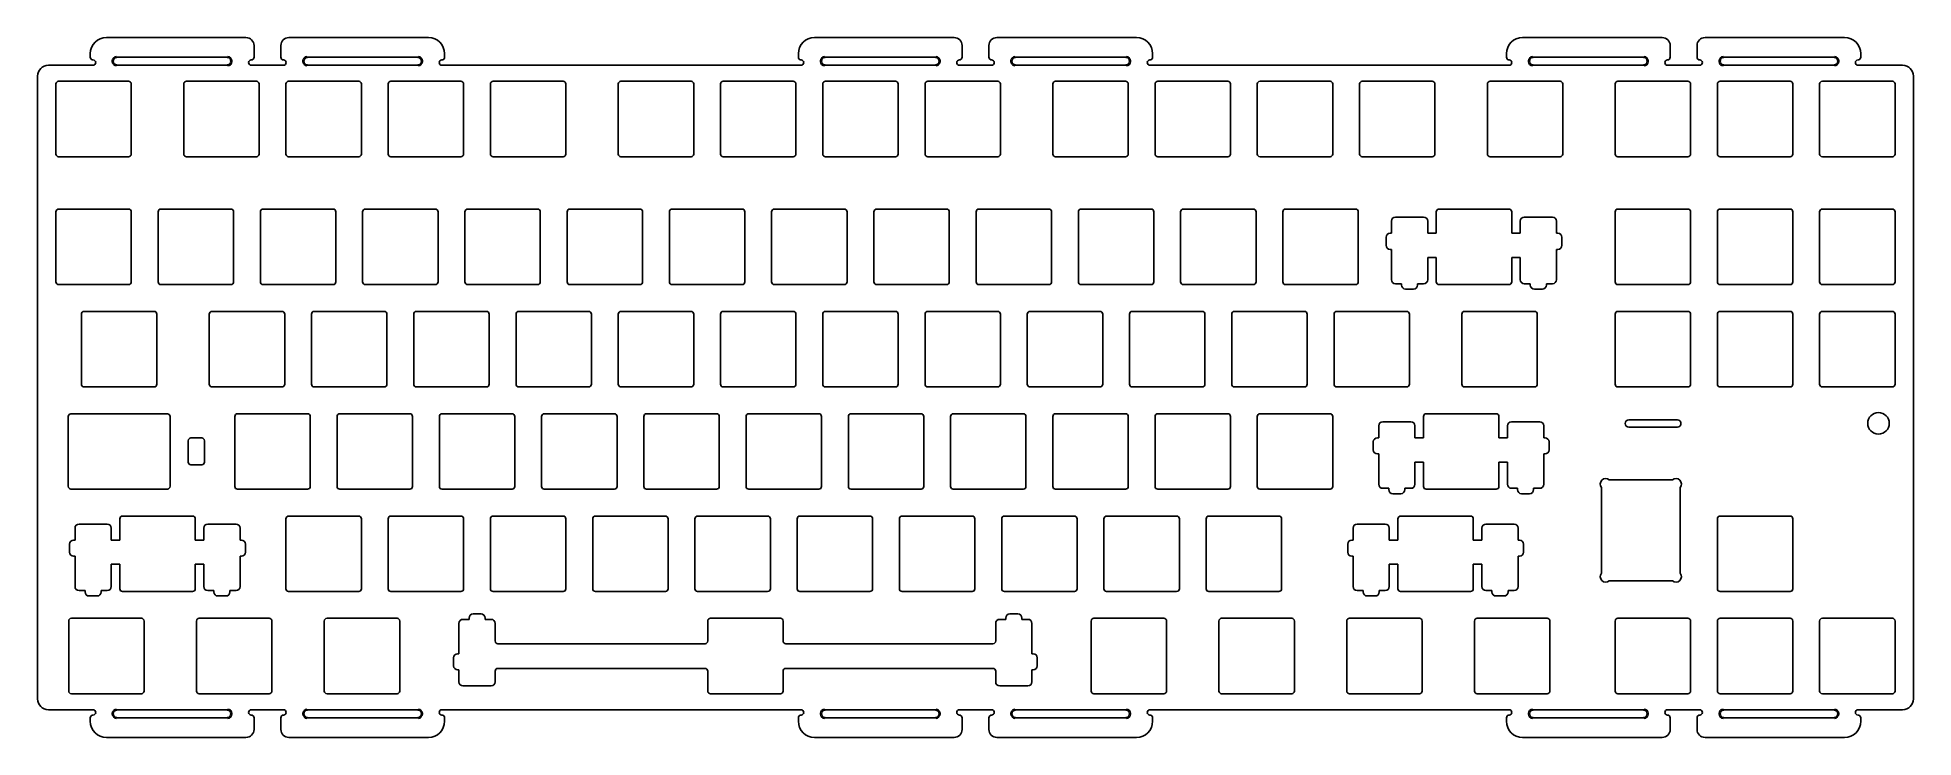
# Model space of a CAD drawing. Header units: millimetres. Extents: x 33 to 382, y 27 to 157.
import ezdxf

# ---------------------------------------------------------------- set-up
doc = ezdxf.new("R2010")
doc.units = ezdxf.units.MM
doc.layers.add('几何', color=7, linetype='Continuous')

msp = doc.modelspace()

# ---------------------------------------------------------------- linework, layer by layer
for p, q in [((42.8, 153.35), (42.8, 154.01)), ((73.3, 155.51), (73.3, 153.35)), ((78.3, 155.51), (78.3, 153.35)), ((108.8, 154.01), (108.8, 153.33)), ((174.72, 153.35), (174.72, 154.01)), ((205.22, 155.51), (205.22, 153.35)), ((210.22, 155.51), (210.22, 153.35)), ((240.72, 154.01), (240.72, 153.33)), ((306.65, 153.35), (306.65, 154.01)), ((337.15, 155.51), (337.15, 153.35)), ((342.15, 155.51), (342.15, 153.35)), ((372.65, 154.01), (372.65, 153.33)), ((34.99, 151.85), (43.3, 151.85)), ((43.3, 152.85), (43.3, 152.85)), ((43.8, 152.35), (43.8, 152.35)), ((72.3, 152.35), (72.3, 152.35)), ((72.8, 152.85), (72.8, 152.85)), ((78.8, 151.85), (72.8, 151.85)), ((78.8, 152.85), (78.8, 152.85)), ((79.3, 152.35), (79.3, 152.35)), ((107.8, 152.35), (107.8, 152.35)), ((108.3, 152.85), (108.3, 152.85)), ((108.3, 151.85), (175.22, 151.85)), ((175.22, 152.85), (175.22, 152.85)), ((175.72, 152.35), (175.72, 152.35)), ((204.22, 152.35), (204.22, 152.35)), ((204.72, 152.85), (204.72, 152.85)), ((210.72, 151.85), (204.72, 151.85)), ((210.72, 152.85), (210.72, 152.85)), ((211.22, 152.35), (211.22, 152.35)), ((239.72, 152.35), (239.72, 152.35)), ((240.22, 152.85), (240.22, 152.85)), ((240.22, 151.85), (307.15, 151.85)), ((307.15, 152.85), (307.15, 152.85)), ((307.65, 152.35), (307.65, 152.35)), ((311.56, 151.85), (332.24, 151.85)), ((336.15, 152.35), (336.15, 152.35)), ((336.65, 152.85), (336.65, 152.85)), ((342.65, 151.85), (336.65, 151.85)), ((342.65, 152.85), (342.65, 152.85)), ((343.15, 152.35), (343.15, 152.35)), ((371.65, 152.35), (371.65, 152.35)), ((372.15, 152.85), (372.15, 152.85)), ((372.15, 151.85), (380.46, 151.85)), ((32.97, 149.83), (32.97, 33.86)), ((382.48, 33.86), (382.48, 149.83)), ((293.57, 120.57), (291.97, 120.57)), ((309.22, 120.57), (307.62, 120.57)), ((291.97, 116.07), (293.57, 116.07)), ((307.62, 116.07), (309.22, 116.07)), ((291.19, 82.47), (289.59, 82.47)), ((306.84, 82.47), (305.24, 82.47)), ((289.59, 77.97), (291.19, 77.97)), ((305.24, 77.97), (306.84, 77.97)), ((337.57, 74.64), (325.79, 74.64)), ((324.38, 73.23), (324.38, 57.25)), ((338.98, 57.25), (338.98, 73.23)), ((48.3, 63.42), (46.7, 63.42)), ((63.95, 63.42), (62.35, 63.42)), ((286.42, 63.42), (284.82, 63.42)), ((302.07, 63.42), (300.47, 63.42)), ((46.7, 58.92), (48.3, 58.92)), ((62.35, 58.92), (63.95, 58.92)), ((284.82, 58.92), (286.42, 58.92)), ((300.47, 58.92), (302.07, 58.92)), ((325.79, 55.84), (337.57, 55.84)), ((157.83, 44.64), (157.83, 48.36)), ((158.33, 48.86), (171.38, 48.86)), ((171.88, 48.36), (171.88, 44.64)), ((118.73, 44.14), (157.33, 44.14)), ((172.38, 44.14), (210.98, 44.14)), ((157.33, 39.54), (118.73, 39.54)), ((157.83, 35.31), (157.83, 39.04)), ((171.88, 39.04), (171.88, 35.31)), ((210.98, 39.54), (172.38, 39.54)), ((34.99, 31.84), (43.3, 31.84)), ((78.8, 31.84), (72.8, 31.84)), ((108.3, 31.84), (175.22, 31.84)), ((171.38, 34.81), (158.33, 34.81)), ((210.72, 31.84), (204.72, 31.84)), ((240.22, 31.84), (307.15, 31.84)), ((311.56, 31.84), (332.24, 31.84)), ((342.65, 31.84), (336.65, 31.84)), ((372.15, 31.84), (380.46, 31.84)), ((42.8, 30.34), (42.8, 29.68)), ((43.3, 30.84), (43.3, 30.84)), ((43.8, 31.34), (43.8, 31.34)), ((72.3, 31.34), (72.3, 31.34)), ((72.8, 30.84), (72.8, 30.84)), ((73.3, 28.18), (73.3, 30.34)), ((78.3, 28.18), (78.3, 30.34)), ((78.8, 30.84), (78.8, 30.84)), ((79.3, 31.34), (79.3, 31.34)), ((107.8, 31.34), (107.8, 31.34)), ((108.3, 30.84), (108.3, 30.84)), ((108.8, 29.68), (108.8, 30.36)), ((174.72, 30.34), (174.72, 29.68)), ((175.22, 30.84), (175.22, 30.84)), ((175.72, 31.34), (175.72, 31.34)), ((204.22, 31.34), (204.22, 31.34)), ((204.72, 30.84), (204.72, 30.84)), ((205.22, 28.18), (205.22, 30.34)), ((210.22, 28.18), (210.22, 30.34)), ((210.72, 30.84), (210.72, 30.84)), ((211.22, 31.34), (211.22, 31.34)), ((239.72, 31.34), (239.72, 31.34)), ((240.22, 30.84), (240.22, 30.84)), ((240.72, 29.68), (240.72, 30.36)), ((306.65, 30.34), (306.65, 29.68)), ((307.15, 30.84), (307.15, 30.84)), ((307.65, 31.34), (307.65, 31.34)), ((336.15, 31.34), (336.15, 31.34)), ((336.65, 30.84), (336.65, 30.84)), ((337.15, 28.18), (337.15, 30.34)), ((342.15, 28.18), (342.15, 30.34)), ((342.65, 30.84), (342.65, 30.84)), ((343.15, 31.34), (343.15, 31.34)), ((371.65, 31.34), (371.65, 31.34)), ((372.15, 30.84), (372.15, 30.84)), ((372.65, 29.68), (372.65, 30.36))]:
    msp.add_line(p, q)
at = {"linetype": 'Continuous'}
for p, q in [((71.8, 157.01), (45.8, 157.01)), ((105.8, 157.01), (79.8, 157.01)), ((203.72, 157.01), (177.72, 157.01)), ((237.72, 157.01), (211.72, 157.01)), ((335.65, 157.01), (309.65, 157.01)), ((369.65, 157.01), (343.65, 157.01)), ((68.39, 153.35), (47.71, 153.35)), ((68.39, 151.85), (47.71, 151.85)), ((83.21, 153.35), (103.89, 153.35)), ((83.21, 151.85), (103.88, 151.85)), ((200.31, 153.35), (179.63, 153.35)), ((200.31, 151.85), (179.64, 151.85)), ((215.13, 153.35), (235.81, 153.35)), ((215.13, 151.85), (235.81, 151.85)), ((332.24, 153.35), (311.56, 153.35)), ((347.06, 153.35), (367.74, 153.35)), ((347.06, 151.85), (367.74, 151.85)), ((285.22, 122.82), (285.22, 120.57)), ((291.22, 123.57), (285.97, 123.57)), ((291.97, 120.57), (291.97, 122.82)), ((309.22, 122.82), (309.22, 120.57)), ((315.22, 123.57), (309.97, 123.57)), ((315.97, 120.57), (315.97, 122.82)), ((284.22, 119.82), (284.22, 118.32)), ((285.22, 120.57), (284.97, 120.57)), ((316.22, 120.57), (315.97, 120.57)), ((316.97, 118.32), (316.97, 119.82)), ((284.97, 117.57), (285.22, 117.57)), ((285.22, 117.57), (285.22, 111.92)), ((291.97, 111.92), (291.97, 116.07)), ((309.22, 116.07), (309.22, 111.92)), ((315.97, 111.92), (315.97, 117.57)), ((315.97, 117.57), (316.22, 117.57)), ((285.97, 111.17), (287.09, 111.17)), ((287.09, 111.17), (287.09, 110.92)), ((287.84, 110.17), (289.34, 110.17)), ((290.09, 110.92), (290.09, 111.17)), ((290.09, 111.17), (291.22, 111.17)), ((309.97, 111.17), (311.09, 111.17)), ((311.09, 111.17), (311.09, 110.92)), ((311.84, 110.17), (313.34, 110.17)), ((314.09, 110.92), (314.09, 111.17)), ((314.09, 111.17), (315.22, 111.17)), ((282.84, 84.72), (282.84, 82.47)), ((288.84, 85.47), (283.59, 85.47)), ((289.59, 82.47), (289.59, 84.72)), ((306.84, 84.72), (306.84, 82.47)), ((312.84, 85.47), (307.59, 85.47)), ((313.59, 82.47), (313.59, 84.72)), ((281.84, 81.72), (281.84, 80.22)), ((282.84, 82.47), (282.59, 82.47)), ((313.84, 82.47), (313.59, 82.47)), ((314.59, 80.22), (314.59, 81.72)), ((282.59, 79.47), (282.84, 79.47)), ((282.84, 79.47), (282.84, 73.82)), ((289.59, 73.82), (289.59, 77.97)), ((306.84, 77.97), (306.84, 73.82)), ((313.59, 73.82), (313.59, 79.47)), ((313.59, 79.47), (313.84, 79.47)), ((283.59, 73.07), (284.71, 73.07)), ((284.71, 73.07), (284.71, 72.82)), ((285.46, 72.07), (286.96, 72.07)), ((287.71, 72.82), (287.71, 73.07)), ((287.71, 73.07), (288.84, 73.07)), ((307.59, 73.07), (308.71, 73.07)), ((308.71, 73.07), (308.71, 72.82)), ((309.46, 72.07), (310.96, 72.07)), ((311.71, 72.82), (311.71, 73.07)), ((311.71, 73.07), (312.84, 73.07)), ((45.95, 66.42), (40.7, 66.42)), ((69.95, 66.42), (64.7, 66.42)), ((284.07, 66.42), (278.82, 66.42)), ((308.07, 66.42), (302.82, 66.42)), ((39.95, 63.42), (39.7, 63.42)), ((39.95, 65.67), (39.95, 63.42)), ((46.7, 63.42), (46.7, 65.67)), ((63.95, 65.67), (63.95, 63.42)), ((70.7, 63.42), (70.7, 65.67)), ((70.95, 63.42), (70.7, 63.42)), ((278.07, 63.42), (277.82, 63.42)), ((278.07, 65.67), (278.07, 63.42)), ((284.82, 63.42), (284.82, 65.67)), ((302.07, 65.67), (302.07, 63.42)), ((308.82, 63.42), (308.82, 65.67)), ((309.07, 63.42), (308.82, 63.42)), ((38.95, 62.67), (38.95, 61.17)), ((39.7, 60.42), (39.95, 60.42)), ((39.95, 60.42), (39.95, 54.77)), ((70.7, 54.77), (70.7, 60.42)), ((70.7, 60.42), (70.95, 60.42)), ((277.07, 62.67), (277.07, 61.17)), ((277.82, 60.42), (278.07, 60.42)), ((278.07, 60.42), (278.07, 54.77)), ((308.82, 54.77), (308.82, 60.42)), ((308.82, 60.42), (309.07, 60.42)), ((309.82, 61.17), (309.82, 62.67)), ((46.7, 54.77), (46.7, 58.92)), ((63.95, 58.92), (63.95, 54.77)), ((284.82, 54.77), (284.82, 58.92)), ((302.07, 58.92), (302.07, 54.77)), ((40.7, 54.02), (41.82, 54.02)), ((41.82, 54.02), (41.82, 53.77)), ((42.57, 53.02), (44.07, 53.02)), ((44.82, 53.77), (44.82, 54.02)), ((44.82, 54.02), (45.95, 54.02)), ((64.7, 54.02), (65.82, 54.02)), ((65.82, 54.02), (65.82, 53.77)), ((66.57, 53.02), (68.07, 53.02)), ((68.82, 53.77), (68.82, 54.02)), ((68.82, 54.02), (69.95, 54.02)), ((278.82, 54.02), (279.95, 54.02)), ((279.95, 54.02), (279.95, 53.77)), ((280.7, 53.02), (282.2, 53.02)), ((282.95, 53.77), (282.95, 54.02)), ((282.95, 54.02), (284.07, 54.02)), ((302.82, 54.02), (303.95, 54.02)), ((303.95, 54.02), (303.95, 53.77)), ((304.7, 53.02), (306.2, 53.02)), ((306.95, 53.77), (306.95, 54.02)), ((306.95, 54.02), (308.07, 54.02)), ((115.61, 49.67), (114.11, 49.67)), ((215.61, 49.67), (214.11, 49.67)), ((111.48, 47.92), (111.48, 42.27)), ((113.36, 48.67), (112.23, 48.67)), ((113.36, 48.92), (113.36, 48.67)), ((116.36, 48.67), (116.36, 48.92)), ((117.48, 48.67), (116.36, 48.67)), ((118.23, 44.64), (118.23, 47.92)), ((211.48, 47.92), (211.48, 44.64)), ((213.36, 48.67), (212.23, 48.67)), ((213.36, 48.92), (213.36, 48.67)), ((216.36, 48.67), (216.36, 48.92)), ((217.48, 48.67), (216.36, 48.67)), ((218.23, 42.27), (218.23, 47.92)), ((111.48, 42.27), (111.23, 42.27)), ((218.48, 42.27), (218.23, 42.27)), ((110.48, 41.52), (110.48, 40.02)), ((111.23, 39.27), (111.48, 39.27)), ((111.48, 39.27), (111.48, 37.02)), ((118.23, 37.02), (118.23, 39.04)), ((211.48, 39.04), (211.48, 37.02)), ((218.23, 39.27), (218.48, 39.27)), ((218.23, 37.02), (218.23, 39.27)), ((219.23, 40.02), (219.23, 41.52)), ((112.23, 36.27), (117.48, 36.27)), ((212.23, 36.27), (217.48, 36.27)), ((68.39, 31.84), (47.71, 31.84)), ((83.21, 31.84), (103.88, 31.84)), ((200.31, 31.84), (179.64, 31.84)), ((215.13, 31.84), (235.81, 31.84)), ((347.06, 31.84), (367.74, 31.84)), ((68.39, 30.34), (47.71, 30.34)), ((83.21, 30.34), (103.89, 30.34)), ((200.31, 30.34), (179.63, 30.34)), ((215.13, 30.34), (235.81, 30.34)), ((332.24, 30.34), (311.56, 30.34)), ((347.06, 30.34), (367.74, 30.34)), ((71.8, 26.68), (45.8, 26.68)), ((105.8, 26.68), (79.8, 26.68)), ((203.72, 26.68), (177.72, 26.68)), ((237.72, 26.68), (211.72, 26.68)), ((335.65, 26.68), (309.65, 26.68)), ((369.65, 26.68), (343.65, 26.68))]:
    msp.add_line(p, q, dxfattribs=at)
at = {"color": 7, "linetype": 'Continuous'}
msp.add_line((71.7, 61.17), (71.7, 62.67), dxfattribs=at)
for points in [[(49.94, 134.82), (36.89, 134.82, -0.414214), (36.39, 135.32), (36.39, 148.37, -0.414214), (36.89, 148.87), (49.94, 148.87, -0.414214), (50.44, 148.37), (50.44, 135.32, -0.414214)], [(60.7, 134.82), (73.75, 134.82, 0.414214), (74.25, 135.32), (74.25, 148.37, 0.414214), (73.75, 148.87), (60.7, 148.87, 0.414214), (60.2, 148.37), (60.2, 135.32, 0.414214)], [(79.75, 134.82), (92.8, 134.82, 0.414214), (93.3, 135.32), (93.3, 148.37, 0.414214), (92.8, 148.87), (79.75, 148.87, 0.414214), (79.25, 148.37), (79.25, 135.32, 0.414214)], [(98.8, 134.82), (111.85, 134.82, 0.414214), (112.35, 135.32), (112.35, 148.37, 0.414214), (111.85, 148.87), (98.8, 148.87, 0.414214), (98.3, 148.37), (98.3, 135.32, 0.414214)], [(117.85, 134.82), (130.9, 134.82, 0.414214), (131.4, 135.32), (131.4, 148.37, 0.414214), (130.9, 148.87), (117.85, 148.87, 0.414214), (117.35, 148.37), (117.35, 135.32, 0.414214)], [(141.67, 134.82), (154.72, 134.82, 0.414214), (155.22, 135.32), (155.22, 148.37, 0.414214), (154.72, 148.87), (141.67, 148.87, 0.414214), (141.17, 148.37), (141.17, 135.32, 0.414214)], [(160.72, 134.82), (173.77, 134.82, 0.414214), (174.27, 135.32), (174.27, 148.37, 0.414214), (173.77, 148.87), (160.72, 148.87, 0.414214), (160.22, 148.37), (160.22, 135.32, 0.414214)], [(179.77, 134.82), (192.82, 134.82, 0.414214), (193.32, 135.32), (193.32, 148.37, 0.414214), (192.82, 148.87), (179.77, 148.87, 0.414214), (179.27, 148.37), (179.27, 135.32, 0.414214)], [(198.82, 134.82), (211.87, 134.82, 0.414214), (212.37, 135.32), (212.37, 148.37, 0.414214), (211.87, 148.87), (198.82, 148.87, 0.414214), (198.32, 148.37), (198.32, 135.32, 0.414214)], [(222.63, 134.82), (235.68, 134.82, 0.414214), (236.18, 135.32), (236.18, 148.37, 0.414214), (235.68, 148.87), (222.63, 148.87, 0.414214), (222.13, 148.37), (222.13, 135.32, 0.414214)], [(241.68, 134.82), (254.73, 134.82, 0.414214), (255.23, 135.32), (255.23, 148.37, 0.414214), (254.73, 148.87), (241.68, 148.87, 0.414214), (241.18, 148.37), (241.18, 135.32, 0.414214)], [(260.73, 134.82), (273.78, 134.82, 0.414214), (274.28, 135.32), (274.28, 148.37, 0.414214), (273.78, 148.87), (260.73, 148.87, 0.414214), (260.23, 148.37), (260.23, 135.32, 0.414214)], [(279.78, 134.82), (292.83, 134.82, 0.414214), (293.33, 135.32), (293.33, 148.37, 0.414214), (292.83, 148.87), (279.78, 148.87, 0.414214), (279.28, 148.37), (279.28, 135.32, 0.414214)], [(303.59, 134.82), (316.64, 134.82, 0.414214), (317.14, 135.32), (317.14, 148.37, 0.414214), (316.64, 148.87), (303.59, 148.87, 0.414214), (303.09, 148.37), (303.09, 135.32, 0.414214)], [(327.4, 148.87), (340.45, 148.87, -0.414214), (340.95, 148.37), (340.95, 135.32, -0.414214), (340.45, 134.82), (327.4, 134.82, -0.414214), (326.9, 135.32), (326.9, 148.37, -0.414214)], [(360, 148.37, 0.414214), (359.5, 148.87), (346.45, 148.87, 0.414214), (345.95, 148.37), (345.95, 135.32, 0.414214), (346.45, 134.82), (359.5, 134.82, 0.414214), (360, 135.32)], [(378.55, 134.82), (365.5, 134.82, -0.414214), (365, 135.32), (365, 148.37, -0.414214), (365.5, 148.87), (378.55, 148.87, -0.414214), (379.05, 148.37), (379.05, 135.32, -0.414214)], [(36.89, 125.06, 0.414214), (36.39, 124.56), (36.39, 111.51, 0.414214), (36.89, 111.01), (49.94, 111.01, 0.414214), (50.44, 111.51), (50.44, 124.56, 0.414214), (49.94, 125.06)], [(55.44, 111.51, 0.414214), (55.94, 111.01), (68.99, 111.01, 0.414214), (69.49, 111.51), (69.49, 124.56, 0.414214), (68.99, 125.06), (55.94, 125.06, 0.414214), (55.44, 124.56)], [(74.49, 111.51, 0.414214), (74.99, 111.01), (88.04, 111.01, 0.414214), (88.54, 111.51), (88.54, 124.56, 0.414214), (88.04, 125.06), (74.99, 125.06, 0.414214), (74.49, 124.56)], [(94.04, 125.06), (107.09, 125.06, -0.414214), (107.59, 124.56), (107.59, 111.51, -0.414214), (107.09, 111.01), (94.04, 111.01, -0.414214), (93.54, 111.51), (93.54, 124.56, -0.414214)], [(126.14, 111.01, 0.414214), (126.64, 111.51), (126.64, 124.56, 0.414214), (126.14, 125.06), (113.09, 125.06, 0.414214), (112.59, 124.56), (112.59, 111.51, 0.414214), (113.09, 111.01)], [(131.64, 111.51), (131.64, 124.56, -0.414214), (132.14, 125.06), (145.19, 125.06, -0.414214), (145.69, 124.56), (145.69, 111.51, -0.414214), (145.19, 111.01), (132.14, 111.01, -0.414214)], [(151.19, 125.06), (164.24, 125.06, -0.414214), (164.74, 124.56), (164.74, 111.51, -0.414214), (164.24, 111.01), (151.19, 111.01, -0.414214), (150.69, 111.51), (150.69, 124.56, -0.414214)], [(183.29, 111.01, 0.414214), (183.79, 111.51), (183.79, 124.56, 0.414214), (183.29, 125.06), (170.24, 125.06, 0.414214), (169.74, 124.56), (169.74, 111.51, 0.414214), (170.24, 111.01)], [(189.29, 125.06), (202.34, 125.06, -0.414214), (202.84, 124.56), (202.84, 111.51, -0.414214), (202.34, 111.01), (189.29, 111.01, -0.414214), (188.79, 111.51), (188.79, 124.56, -0.414214)], [(221.39, 111.01, 0.414214), (221.89, 111.51), (221.89, 124.56, 0.414214), (221.39, 125.06), (208.34, 125.06, 0.414214), (207.84, 124.56), (207.84, 111.51, 0.414214), (208.34, 111.01)], [(226.89, 111.51), (226.89, 124.56, -0.414214), (227.39, 125.06), (240.44, 125.06, -0.414214), (240.94, 124.56), (240.94, 111.51, -0.414214), (240.44, 111.01), (227.39, 111.01, -0.414214)], [(245.94, 111.51, 0.414214), (246.44, 111.01), (259.49, 111.01, 0.414214), (259.99, 111.51), (259.99, 124.56, 0.414214), (259.49, 125.06), (246.44, 125.06, 0.414214), (245.94, 124.56)], [(279.04, 124.56, 0.414214), (278.54, 125.06), (265.49, 125.06, 0.414214), (264.99, 124.56), (264.99, 111.51, 0.414214), (265.49, 111.01), (278.54, 111.01, 0.414214), (279.04, 111.51)], [(340.95, 124.56), (340.95, 111.51, -0.414214), (340.45, 111.01), (327.4, 111.01, -0.414214), (326.9, 111.51), (326.9, 124.56, -0.414214), (327.4, 125.06), (340.45, 125.06, -0.414214)], [(359.5, 111.01), (346.45, 111.01, -0.414214), (345.95, 111.51), (345.95, 124.56, -0.414214), (346.45, 125.06), (359.5, 125.06, -0.414214), (360, 124.56), (360, 111.51, -0.414214)], [(379.05, 124.56), (379.05, 111.51, -0.414214), (378.55, 111.01), (365.5, 111.01, -0.414214), (365, 111.51), (365, 124.56, -0.414214), (365.5, 125.06), (378.55, 125.06, -0.414214)], [(41.15, 92.46), (41.15, 105.51, -0.414214), (41.65, 106.01), (54.7, 106.01, -0.414214), (55.2, 105.51), (55.2, 92.46, -0.414214), (54.7, 91.96), (41.65, 91.96, -0.414214)], [(64.97, 92.46), (64.97, 105.51, -0.414214), (65.47, 106.01), (78.52, 106.01, -0.414214), (79.02, 105.51), (79.02, 92.46, -0.414214), (78.52, 91.96), (65.47, 91.96, -0.414214)], [(84.02, 92.46, 0.414214), (84.52, 91.96), (97.57, 91.96, 0.414214), (98.07, 92.46), (98.07, 105.51, 0.414214), (97.57, 106.01), (84.52, 106.01, 0.414214), (84.02, 105.51)], [(103.57, 106.01, 0.414214), (103.07, 105.51), (103.07, 92.46, 0.414214), (103.57, 91.96), (116.62, 91.96, 0.414214), (117.12, 92.46), (117.12, 105.51, 0.414214), (116.62, 106.01)], [(122.12, 92.46), (122.12, 105.51, -0.414214), (122.62, 106.01), (135.67, 106.01, -0.414214), (136.17, 105.51), (136.17, 92.46, -0.414214), (135.67, 91.96), (122.62, 91.96, -0.414214)], [(141.67, 106.01), (154.72, 106.01, -0.414214), (155.22, 105.51), (155.22, 92.46, -0.414214), (154.72, 91.96), (141.67, 91.96, -0.414214), (141.17, 92.46), (141.17, 105.51, -0.414214)], [(160.22, 92.46), (160.22, 105.51, -0.414214), (160.72, 106.01), (173.77, 106.01, -0.414214), (174.27, 105.51), (174.27, 92.46, -0.414214), (173.77, 91.96), (160.72, 91.96, -0.414214)], [(192.82, 91.96, 0.414214), (193.32, 92.46), (193.32, 105.51, 0.414214), (192.82, 106.01), (179.77, 106.01, 0.414214), (179.27, 105.51), (179.27, 92.46, 0.414214), (179.77, 91.96)], [(211.87, 91.96), (198.82, 91.96, -0.414214), (198.32, 92.46), (198.32, 105.51, -0.414214), (198.82, 106.01), (211.87, 106.01, -0.414214), (212.37, 105.51), (212.37, 92.46, -0.414214)], [(217.37, 92.46, 0.414214), (217.87, 91.96), (230.92, 91.96, 0.414214), (231.42, 92.46), (231.42, 105.51, 0.414214), (230.92, 106.01), (217.87, 106.01, 0.414214), (217.37, 105.51)], [(236.92, 106.01, 0.414214), (236.42, 105.51), (236.42, 92.46, 0.414214), (236.92, 91.96), (249.97, 91.96, 0.414214), (250.47, 92.46), (250.47, 105.51, 0.414214), (249.97, 106.01)], [(269.52, 105.51), (269.52, 92.46, -0.414214), (269.02, 91.96), (255.97, 91.96, -0.414214), (255.47, 92.46), (255.47, 105.51, -0.414214), (255.97, 106.01), (269.02, 106.01, -0.414214)], [(288.07, 91.96), (275.02, 91.96, -0.414214), (274.52, 92.46), (274.52, 105.51, -0.414214), (275.02, 106.01), (288.07, 106.01, -0.414214), (288.57, 105.51), (288.57, 92.46, -0.414214)], [(298.33, 92.46, 0.414214), (298.83, 91.96), (311.88, 91.96, 0.414214), (312.38, 92.46), (312.38, 105.51, 0.414214), (311.88, 106.01), (298.83, 106.01, 0.414214), (298.33, 105.51)], [(340.95, 105.51), (340.95, 92.46, -0.414214), (340.45, 91.96), (327.4, 91.96, -0.414214), (326.9, 92.46), (326.9, 105.51, -0.414214), (327.4, 106.01), (340.45, 106.01, -0.414214)], [(360, 105.51), (360, 92.46, -0.414214), (359.5, 91.96), (346.45, 91.96, -0.414214), (345.95, 92.46), (345.95, 105.51, -0.414214), (346.45, 106.01), (359.5, 106.01, -0.414214)], [(378.55, 91.96), (365.5, 91.96, -0.414214), (365, 92.46), (365, 105.51, -0.414214), (365.5, 106.01), (378.55, 106.01, -0.414214), (379.05, 105.51), (379.05, 92.46, -0.414214)], [(57.66, 86.44), (57.66, 73.44, -0.414214), (57.16, 72.94), (39.2, 72.94, -0.414214), (38.7, 73.44), (38.7, 86.44, -0.414214), (39.2, 86.94), (57.16, 86.94, -0.414214)], [(69.73, 73.41), (69.73, 86.46, -0.414214), (70.23, 86.96), (83.28, 86.96, -0.414214), (83.78, 86.46), (83.78, 73.41, -0.414214), (83.28, 72.91), (70.23, 72.91, -0.414214)], [(102.83, 86.46), (102.83, 73.41, -0.414214), (102.33, 72.91), (89.28, 72.91, -0.414214), (88.78, 73.41), (88.78, 86.46, -0.414214), (89.28, 86.96), (102.33, 86.96, -0.414214)], [(121.88, 86.46, 0.414214), (121.38, 86.96), (108.33, 86.96, 0.414214), (107.83, 86.46), (107.83, 73.41, 0.414214), (108.33, 72.91), (121.38, 72.91, 0.414214), (121.88, 73.41)], [(126.88, 73.41, 0.414214), (127.38, 72.91), (140.43, 72.91, 0.414214), (140.93, 73.41), (140.93, 86.46, 0.414214), (140.43, 86.96), (127.38, 86.96, 0.414214), (126.88, 86.46)], [(145.93, 73.41), (145.93, 86.46, -0.414214), (146.43, 86.96), (159.48, 86.96, -0.414214), (159.98, 86.46), (159.98, 73.41, -0.414214), (159.48, 72.91), (146.43, 72.91, -0.414214)], [(165.48, 86.96), (178.53, 86.96, -0.414214), (179.03, 86.46), (179.03, 73.41, -0.414214), (178.53, 72.91), (165.48, 72.91, -0.414214), (164.98, 73.41), (164.98, 86.46, -0.414214)], [(184.03, 73.41, 0.414214), (184.53, 72.91), (197.58, 72.91, 0.414214), (198.08, 73.41), (198.08, 86.46, 0.414214), (197.58, 86.96), (184.53, 86.96, 0.414214), (184.03, 86.46)], [(217.13, 86.46, 0.414214), (216.63, 86.96), (203.58, 86.96, 0.414214), (203.08, 86.46), (203.08, 73.41, 0.414214), (203.58, 72.91), (216.63, 72.91, 0.414214), (217.13, 73.41)], [(222.13, 73.41, 0.414214), (222.63, 72.91), (235.68, 72.91, 0.414214), (236.18, 73.41), (236.18, 86.46, 0.414214), (235.68, 86.96), (222.63, 86.96, 0.414214), (222.13, 86.46)], [(254.73, 72.91, 0.414214), (255.23, 73.41), (255.23, 86.46, 0.414214), (254.73, 86.96), (241.68, 86.96, 0.414214), (241.18, 86.46), (241.18, 73.41, 0.414214), (241.68, 72.91)], [(260.23, 73.41), (260.23, 86.46, -0.414214), (260.73, 86.96), (273.78, 86.96, -0.414214), (274.28, 86.46), (274.28, 73.41, -0.414214), (273.78, 72.91), (260.73, 72.91, -0.414214)], [(329.46, 85.84), (338.46, 85.84, -1), (338.46, 84.44), (329.46, 84.44, -1)], [(61.56, 82.44), (63.56, 82.44, -0.414214), (64.06, 81.94), (64.06, 77.94, -0.414214), (63.56, 77.44), (61.56, 77.44, -0.414214), (61.06, 77.94), (61.06, 81.94, -0.414214)], [(92.8, 53.86, 0.414214), (93.3, 54.36), (93.3, 67.41, 0.414214), (92.8, 67.91), (79.75, 67.91, 0.414214), (79.25, 67.41), (79.25, 54.36, 0.414214), (79.75, 53.86)], [(112.35, 67.41, 0.414214), (111.85, 67.91), (98.8, 67.91, 0.414214), (98.3, 67.41), (98.3, 54.36, 0.414214), (98.8, 53.86), (111.85, 53.86, 0.414214), (112.35, 54.36)], [(117.35, 54.36, 0.414214), (117.85, 53.86), (130.9, 53.86, 0.414214), (131.4, 54.36), (131.4, 67.41, 0.414214), (130.9, 67.91), (117.85, 67.91, 0.414214), (117.35, 67.41)], [(136.9, 67.91), (149.95, 67.91, -0.414214), (150.45, 67.41), (150.45, 54.36, -0.414214), (149.95, 53.86), (136.9, 53.86, -0.414214), (136.4, 54.36), (136.4, 67.41, -0.414214)], [(155.95, 67.91), (169, 67.91, -0.414214), (169.5, 67.41), (169.5, 54.36, -0.414214), (169, 53.86), (155.95, 53.86, -0.414214), (155.45, 54.36), (155.45, 67.41, -0.414214)], [(174.5, 54.36), (174.5, 67.41, -0.414214), (175, 67.91), (188.05, 67.91, -0.414214), (188.55, 67.41), (188.55, 54.36, -0.414214), (188.05, 53.86), (175, 53.86, -0.414214)], [(193.55, 54.36), (193.55, 67.41, -0.414214), (194.05, 67.91), (207.1, 67.91, -0.414214), (207.6, 67.41), (207.6, 54.36, -0.414214), (207.1, 53.86), (194.05, 53.86, -0.414214)], [(226.65, 67.41), (226.65, 54.36, -0.414214), (226.15, 53.86), (213.1, 53.86, -0.414214), (212.6, 54.36), (212.6, 67.41, -0.414214), (213.1, 67.91), (226.15, 67.91, -0.414214)], [(231.65, 54.36), (231.65, 67.41, -0.414214), (232.15, 67.91), (245.2, 67.91, -0.414214), (245.7, 67.41), (245.7, 54.36, -0.414214), (245.2, 53.86), (232.15, 53.86, -0.414214)], [(264.25, 53.86), (251.2, 53.86, -0.414214), (250.7, 54.36), (250.7, 67.41, -0.414214), (251.2, 67.91), (264.25, 67.91, -0.414214), (264.75, 67.41), (264.75, 54.36, -0.414214)], [(345.95, 54.36), (345.95, 67.41, -0.414214), (346.45, 67.91), (359.5, 67.91, -0.414214), (360, 67.41), (360, 54.36, -0.414214), (359.5, 53.86), (346.45, 53.86, -0.414214)], [(39.27, 48.86, 0.414214), (38.77, 48.36), (38.77, 35.31, 0.414214), (39.27, 34.81), (52.32, 34.81, 0.414214), (52.82, 35.31), (52.82, 48.36, 0.414214), (52.32, 48.86)], [(76.63, 48.36, 0.414214), (76.13, 48.86), (63.08, 48.86, 0.414214), (62.58, 48.36), (62.58, 35.31, 0.414214), (63.08, 34.81), (76.13, 34.81, 0.414214), (76.63, 35.31)], [(99.95, 34.81, 0.414214), (100.45, 35.31), (100.45, 48.36, 0.414214), (99.95, 48.86), (86.9, 48.86, 0.414214), (86.4, 48.36), (86.4, 35.31, 0.414214), (86.9, 34.81)], [(243.32, 48.36, 0.414214), (242.82, 48.86), (229.77, 48.86, 0.414214), (229.27, 48.36), (229.27, 35.31, 0.414214), (229.77, 34.81), (242.82, 34.81, 0.414214), (243.32, 35.31)], [(267.13, 48.36, 0.414214), (266.63, 48.86), (253.58, 48.86, 0.414214), (253.08, 48.36), (253.08, 35.31, 0.414214), (253.58, 34.81), (266.63, 34.81, 0.414214), (267.13, 35.31)], [(290.94, 48.36, 0.414214), (290.44, 48.86), (277.39, 48.86, 0.414214), (276.89, 48.36), (276.89, 35.31, 0.414214), (277.39, 34.81), (290.44, 34.81, 0.414214), (290.94, 35.31)], [(314.75, 48.36, 0.414214), (314.25, 48.86), (301.2, 48.86, 0.414214), (300.7, 48.36), (300.7, 35.31, 0.414214), (301.2, 34.81), (314.25, 34.81, 0.414214), (314.75, 35.31)], [(340.95, 48.36, 0.414214), (340.45, 48.86), (327.4, 48.86, 0.414214), (326.9, 48.36), (326.9, 35.31, 0.414214), (327.4, 34.81), (340.45, 34.81, 0.414214), (340.95, 35.31)], [(346.45, 48.86), (359.5, 48.86, -0.414214), (360, 48.36), (360, 35.31, -0.414214), (359.5, 34.81), (346.45, 34.81, -0.414214), (345.95, 35.31), (345.95, 48.36, -0.414214)], [(365, 35.31), (365, 48.36, -0.414214), (365.5, 48.86), (378.55, 48.86, -0.414214), (379.05, 48.36), (379.05, 35.31, -0.414214), (378.55, 34.81), (365.5, 34.81, -0.414214)]]:
    msp.add_lwpolyline(points, format="xyb", close=True)
for points in [[(307.62, 120.57), (307.62, 124.56, 0.414214), (307.12, 125.06), (294.07, 125.06, 0.414214), (293.57, 124.56), (293.57, 120.57)], [(293.57, 116.07), (293.57, 111.51, 0.414214), (294.07, 111.01), (307.12, 111.01, 0.414214), (307.62, 111.51), (307.62, 116.07)], [(305.24, 82.47), (305.24, 86.46, 0.414214), (304.74, 86.96), (291.69, 86.96, 0.414214), (291.19, 86.46), (291.19, 82.47)], [(291.19, 77.97), (291.19, 73.41, 0.414214), (291.69, 72.91), (304.74, 72.91, 0.414214), (305.24, 73.41), (305.24, 77.97)], [(62.35, 63.42), (62.35, 67.41, 0.414214), (61.85, 67.91), (48.8, 67.91, 0.414214), (48.3, 67.41), (48.3, 63.42)], [(300.47, 63.42), (300.47, 67.41, 0.414214), (299.97, 67.91), (286.92, 67.91, 0.414214), (286.42, 67.41), (286.42, 63.42)], [(48.3, 58.92), (48.3, 54.36, 0.414214), (48.8, 53.86), (61.85, 53.86, 0.414214), (62.35, 54.36), (62.35, 58.92)], [(286.42, 58.92), (286.42, 54.36, 0.414214), (286.92, 53.86), (299.97, 53.86, 0.414214), (300.47, 54.36), (300.47, 58.92)]]:
    msp.add_lwpolyline(points, format="xyb")
msp.add_circle((375.96, 85.17), 2)
for centre, radius, start, end in [((45.8, 154.01), 3, 90, 180), ((71.8, 155.51), 1.5, 0, 90), ((79.8, 155.51), 1.5, 90, 180), ((105.8, 154.01), 3, 0, 90), ((177.72, 154.01), 3, 90, 180), ((203.72, 155.51), 1.5, 0, 90), ((211.72, 155.51), 1.5, 90, 180), ((237.72, 154.01), 3, 0, 90), ((309.65, 154.01), 3, 90, 180), ((335.65, 155.51), 1.5, 0, 90), ((343.65, 155.51), 1.5, 90, 180), ((369.65, 154.01), 3, 0, 90), ((34.99, 149.83), 2.02, 90, 180), ((43.3, 153.35), 0.5, 180, 270), ((43.3, 152.35), 0.5, 0, 90), ((43.3, 152.35), 0.5, 270, 0), ((72.8, 152.35), 0.5, 90, 180), ((72.8, 152.35), 0.5, 180, 270), ((72.8, 153.35), 0.5, 270, 0), ((78.8, 153.35), 0.5, 180, 270), ((78.8, 152.35), 0.5, 0, 90), ((78.8, 152.35), 0.5, 270, 0), ((108.3, 152.35), 0.5, 90, 180), ((108.3, 152.35), 0.5, 180, 270), ((108.3, 153.35), 0.5, 270, 0), ((175.22, 153.35), 0.5, 180, 270), ((175.22, 152.35), 0.5, 0, 90), ((175.22, 152.35), 0.5, 270, 0), ((204.72, 152.35), 0.5, 90, 180), ((204.72, 152.35), 0.5, 180, 270), ((204.72, 153.35), 0.5, 270, 0), ((210.72, 153.35), 0.5, 180, 270), ((210.72, 152.35), 0.5, 0, 90), ((210.72, 152.35), 0.5, 270, 0), ((240.22, 152.35), 0.5, 90, 180), ((240.22, 152.35), 0.5, 180, 270), ((240.22, 153.35), 0.5, 270, 0), ((307.15, 153.35), 0.5, 180, 270), ((307.15, 152.35), 0.5, 0, 90), ((307.15, 152.35), 0.5, 270, 0), ((336.65, 152.35), 0.5, 90, 180), ((336.65, 152.35), 0.5, 180, 270), ((336.65, 153.35), 0.5, 270, 0), ((342.65, 153.35), 0.5, 180, 270), ((342.65, 152.35), 0.5, 0, 90), ((342.65, 152.35), 0.5, 270, 0), ((372.15, 152.35), 0.5, 90, 180), ((372.15, 152.35), 0.5, 180, 270), ((372.15, 153.35), 0.5, 270, 0), ((380.46, 149.83), 2.02, 0, 90), ((325.13, 73.89), 1, 48.5904, 221.4096), ((338.23, 73.89), 1, 318.5904, 131.4096), ((325.13, 56.59), 1, 138.5904, 311.4096), ((338.23, 56.59), 1, 228.5904, 41.4096), ((158.33, 48.36), 0.5, 90, 180), ((171.38, 48.36), 0.5, 0, 90), ((118.73, 44.64), 0.5, 180, 270), ((157.33, 44.64), 0.5, 270, 360), ((172.38, 44.64), 0.5, 180, 270), ((210.98, 44.64), 0.5, 270, 0), ((118.73, 39.04), 0.5, 90, 180), ((157.33, 39.04), 0.5, 0, 90), ((172.38, 39.04), 0.5, 90, 180), ((210.98, 39.04), 0.5, 0, 90), ((158.33, 35.31), 0.5, 180, 270), ((171.38, 35.31), 0.5, 270, 360), ((34.99, 33.86), 2.02, 180, 270), ((43.3, 31.34), 0.5, 0, 90), ((72.8, 31.34), 0.5, 90, 180), ((78.8, 31.34), 0.5, 0, 90), ((108.3, 31.34), 0.5, 90, 180), ((175.22, 31.34), 0.5, 0, 90), ((204.72, 31.34), 0.5, 90, 180), ((210.72, 31.34), 0.5, 0, 90), ((240.22, 31.34), 0.5, 90, 180), ((307.15, 31.34), 0.5, 0, 90), ((336.65, 31.34), 0.5, 90, 180), ((342.65, 31.34), 0.5, 0, 90), ((372.15, 31.34), 0.5, 90, 180), ((380.46, 33.86), 2.02, 270, 0), ((43.3, 30.34), 0.5, 90, 180), ((45.8, 29.68), 3, 180, 270), ((43.3, 31.34), 0.5, 270, 0), ((71.8, 28.18), 1.5, 270, 360), ((72.8, 31.34), 0.5, 180, 270), ((72.8, 30.34), 0.5, 360, 90), ((78.8, 30.34), 0.5, 90, 180), ((79.8, 28.18), 1.5, 180, 270), ((78.8, 31.34), 0.5, 270, 0), ((105.8, 29.68), 3, 270, 0), ((108.3, 31.34), 0.5, 180, 270), ((108.3, 30.34), 0.5, 360, 90), ((175.22, 30.34), 0.5, 90, 180), ((177.72, 29.68), 3, 180, 270), ((175.22, 31.34), 0.5, 270, 0), ((203.72, 28.18), 1.5, 270, 360), ((204.72, 31.34), 0.5, 180, 270), ((204.72, 30.34), 0.5, 360, 90), ((210.72, 30.34), 0.5, 90, 180), ((211.72, 28.18), 1.5, 180, 270), ((210.72, 31.34), 0.5, 270, 0), ((237.72, 29.68), 3, 270, 0), ((240.22, 31.34), 0.5, 180, 270), ((240.22, 30.34), 0.5, 360, 90), ((307.15, 30.34), 0.5, 90, 180), ((309.65, 29.68), 3, 180, 270), ((307.15, 31.34), 0.5, 270, 0), ((335.65, 28.18), 1.5, 270, 360), ((336.65, 31.34), 0.5, 180, 270), ((336.65, 30.34), 0.5, 360, 90), ((342.65, 30.34), 0.5, 90, 180), ((343.65, 28.18), 1.5, 180, 270), ((342.65, 31.34), 0.5, 270, 0), ((369.65, 29.68), 3, 270, 0), ((372.15, 31.34), 0.5, 180, 270), ((372.15, 30.34), 0.5, 360, 90)]:
    msp.add_arc(centre, radius, start, end)
at = {"linetype": 'Continuous'}
for centre, start, end in [((285.97, 122.82), 90, 180), ((291.22, 122.82), 0, 90), ((309.97, 122.82), 90, 180), ((315.22, 122.82), 0, 90), ((284.97, 119.82), 90, 180), ((316.22, 119.82), 0, 90), ((284.97, 118.32), 180, 270), ((316.22, 118.32), 270, 0), ((285.97, 111.92), 180, 270), ((291.22, 111.92), 270, 0), ((309.97, 111.92), 180, 270), ((315.22, 111.92), 270, 0), ((287.84, 110.92), 180, 270), ((289.34, 110.92), 270, 0), ((311.84, 110.92), 180, 270), ((313.34, 110.92), 270, 0), ((283.59, 84.72), 90, 180), ((288.84, 84.72), 0, 90), ((307.59, 84.72), 90, 180), ((312.84, 84.72), 0, 90), ((282.59, 81.72), 90, 180), ((313.84, 81.72), 0, 90), ((282.59, 80.22), 180, 270), ((313.84, 80.22), 270, 0), ((283.59, 73.82), 180, 270), ((288.84, 73.82), 270, 0), ((307.59, 73.82), 180, 270), ((312.84, 73.82), 270, 0), ((285.46, 72.82), 180, 270), ((286.96, 72.82), 270, 0), ((309.46, 72.82), 180, 270), ((310.96, 72.82), 270, 0), ((40.7, 65.67), 90, 180), ((45.95, 65.67), 0, 90), ((64.7, 65.67), 90, 180), ((69.95, 65.67), 0, 90), ((278.82, 65.67), 90, 180), ((284.07, 65.67), 0, 90), ((302.82, 65.67), 90, 180), ((308.07, 65.67), 0, 90), ((39.7, 62.67), 90, 180), ((70.95, 62.67), 0, 90), ((277.82, 62.67), 90, 180), ((309.07, 62.67), 0, 90), ((39.7, 61.17), 180, 270), ((70.95, 61.17), 270, 0), ((277.82, 61.17), 180, 270), ((309.07, 61.17), 270, 0), ((40.7, 54.77), 180, 270), ((42.57, 53.77), 180, 270), ((44.07, 53.77), 270, 0), ((45.95, 54.77), 270, 0), ((64.7, 54.77), 180, 270), ((66.57, 53.77), 180, 270), ((68.07, 53.77), 270, 0), ((69.95, 54.77), 270, 0), ((278.82, 54.77), 180, 270), ((280.7, 53.77), 180, 270), ((282.2, 53.77), 270, 0), ((284.07, 54.77), 270, 0), ((302.82, 54.77), 180, 270), ((304.7, 53.77), 180, 270), ((306.2, 53.77), 270, 0), ((308.07, 54.77), 270, 0), ((114.11, 48.92), 90, 180), ((115.61, 48.92), 0, 90), ((214.11, 48.92), 90, 180), ((215.61, 48.92), 0, 90), ((112.23, 47.92), 90, 180), ((117.48, 47.92), 0, 90), ((212.23, 47.92), 90, 180), ((217.48, 47.92), 0, 90), ((111.23, 41.52), 90, 180), ((218.48, 41.52), 0, 90), ((111.23, 40.02), 180, 270), ((218.48, 40.02), 270, 0), ((112.23, 37.02), 180, 270), ((117.48, 37.02), 270, 0), ((212.23, 37.02), 180, 270), ((217.48, 37.02), 270, 0)]:
    msp.add_arc(centre, 0.75, start, end, dxfattribs=at)
at = {"layer": '几何', "linetype": 'Continuous', "lineweight": 40}
for centre, start, end in [((47.71, 152.6), 90, 270), ((68.38, 152.6), 270, 90), ((83.21, 152.6), 90, 270), ((103.88, 152.6), 270, 90), ((179.64, 152.6), 90, 270), ((200.31, 152.6), 270, 90), ((215.14, 152.6), 90, 270), ((235.81, 152.6), 270, 90), ((311.56, 152.6), 90, 270), ((332.24, 152.6), 270, 90), ((347.06, 152.6), 90, 270), ((367.74, 152.6), 270, 90), ((47.71, 31.09), 90, 270), ((68.38, 31.09), 270, 90), ((83.21, 31.09), 90, 270), ((103.88, 31.09), 270, 90), ((179.64, 31.09), 90, 270), ((200.31, 31.09), 270, 90), ((215.14, 31.09), 90, 270), ((235.81, 31.09), 270, 90), ((311.56, 31.09), 90, 270), ((332.24, 31.09), 270, 90), ((347.06, 31.09), 90, 270), ((367.74, 31.09), 270, 90)]:
    msp.add_arc(centre, 0.75, start, end, dxfattribs=at)

doc.saveas('drawing.dxf')
